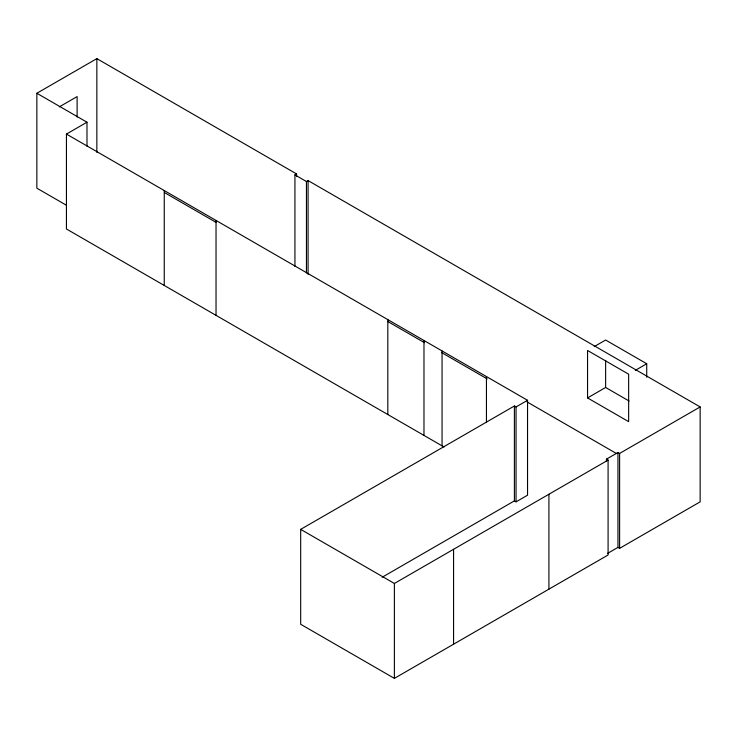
<?xml version="1.0" encoding="UTF-8"?>
<svg xmlns="http://www.w3.org/2000/svg" width="737" height="737" viewBox="0 0 737 737"><rect width="100%" height="100%" fill="white"/><g stroke="black" fill="none" stroke-linecap="round" stroke-linejoin="round"><path stroke-width="1.11" d="M66.339 205.199L36.85 188.175L36.85 93.267L96.851 58.628L296.578 173.941L296.578 176.226M59.292 106.883L77.127 96.593L77.127 117.091M444.033 446.99L66.441 228.986L66.441 134.079L86.984 122.213L86.984 146.23M294.938 266.37L294.938 174.89L296.578 173.941M294.938 174.89L306.445 181.532L308.084 180.583L700.15 406.935L700.15 501.842L619.605 548.346L617.956 547.398L607.408 553.496M594.206 346.62L605.63 340.024L646.727 363.756L646.727 377.316M606.45 461.426L606.45 459.133L608.089 460.081L608.089 554.998L394.387 678.372L300.687 624.276L300.687 529.369L514.389 405.986L516.038 406.935L527.545 400.292L527.545 495.2L516.038 501.842L514.389 500.893L382.199 577.218M587.546 397.925L628.643 421.647L628.643 374.193L587.546 350.471L587.546 397.925L605.63 387.478L629.112 401.039M635.303 370.352L646.727 363.756M606.45 459.133L617.956 452.49L619.605 453.439L700.15 406.935M300.687 529.369L394.387 583.464L608.089 460.081M36.85 93.267L86.984 122.213M66.441 134.079L527.545 400.292M164.425 192.55L216.088 222.381M387.699 321.452L424.512 342.705M441.426 352.47L487.203 378.901M527.01 401.886L616.565 453.587M619.605 453.439L619.605 548.346M617.956 452.49L617.956 547.398M605.63 360.365L605.63 387.478M548.918 494.251L548.918 589.158M516.038 406.935L516.038 501.842M514.389 405.986L514.389 500.893M486.448 376.57L486.448 422.31M453.568 549.295L453.568 644.212M442.062 350.941L442.062 445.848M423.978 340.503L423.978 435.41M394.387 583.464L394.387 678.372M387.819 319.618L387.819 414.535M308.084 180.583L308.084 274.348M306.445 181.532L306.445 273.012M216.033 220.446L216.033 315.353M164.25 190.551L164.25 285.459M96.851 58.628L96.851 152.393"/></g></svg>
